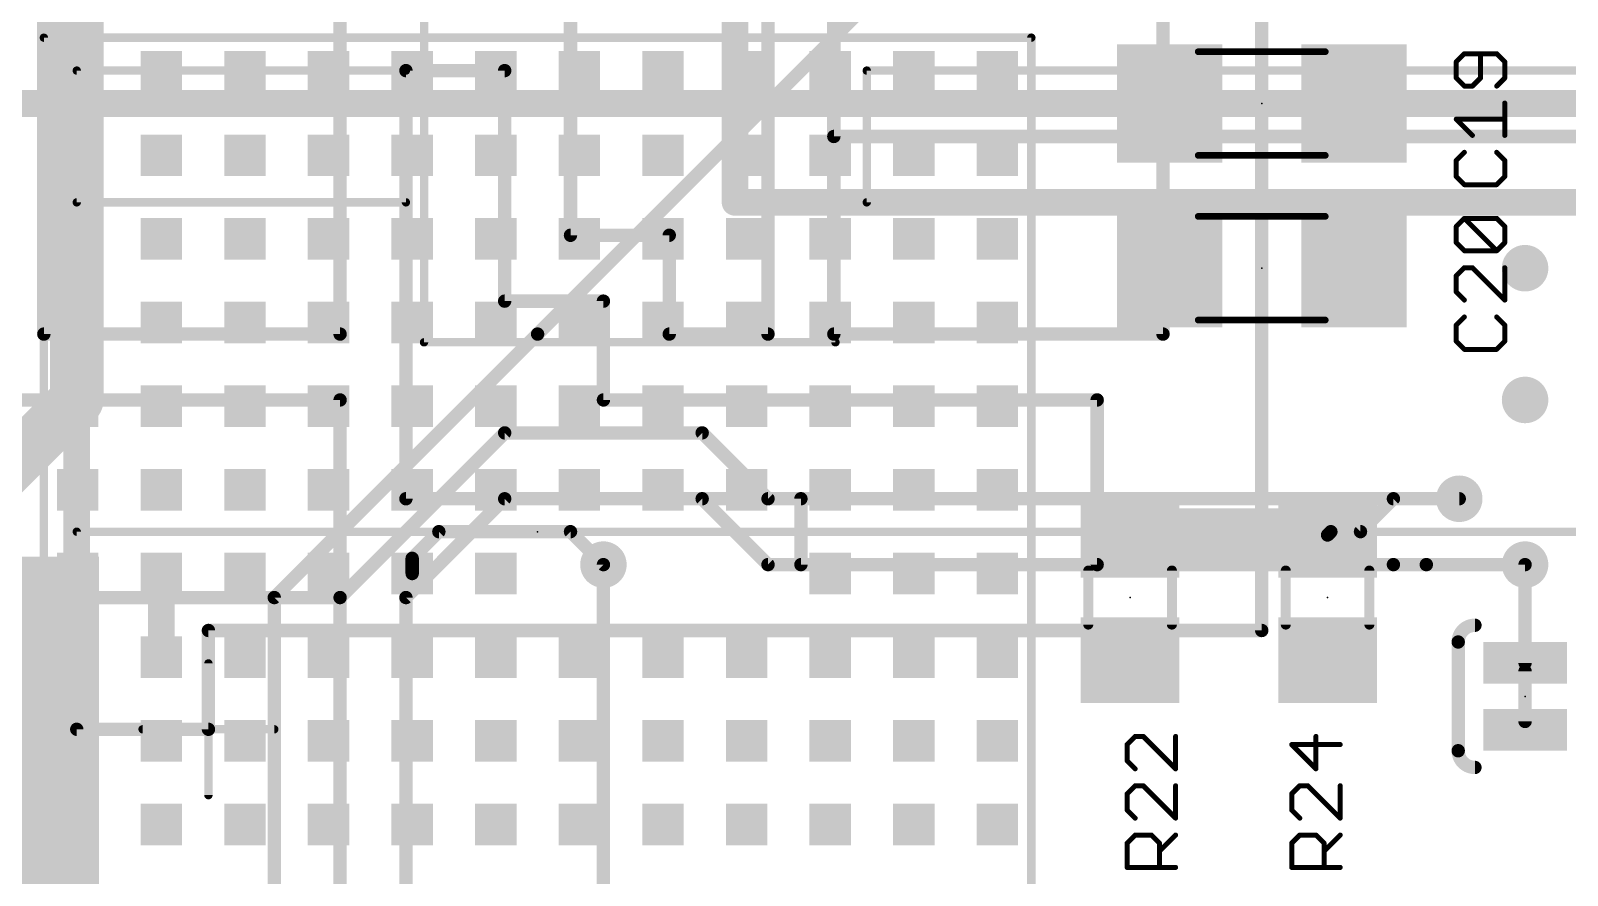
# Model space of a CAD drawing. Extents: x -1 to 111, y 0 to 43.
# Drawn here: x 18.3 to 41.64, y 10.78 to 23.61 of the extents above; entities that cross this region are included whole.
import ezdxf

# ---------------------------------------------------------------- set-up
doc = ezdxf.new("R2010")
doc.units = 0
for name, color, linetype in [('1', 22, 'CONTINUOUS'), ('15', 4, 'CONTINUOUS'), ('16', 175, 'CONTINUOUS'), ('18', 82, 'CONTINUOUS'), ('2', 2, 'CONTINUOUS'), ('21', 253, 'CONTINUOUS'), ('22', 253, 'CONTINUOUS'), ('23', 7, 'CONTINUOUS'), ('25', 253, 'CONTINUOUS'), ('51', 253, 'CONTINUOUS')]:
    doc.layers.add(name, color=color, linetype=linetype)

# ---------------------------------------------------------------- blocks, each defined once
blk = doc.blocks.new('RECT')
blk.add_solid([(-0.5, -0.5), (0.5, -0.5), (-0.5, 0.5), (0.5, 0.5)])
blk = doc.blocks.new('ROUNDV')
at = {"const_width": 0.5}
blk.add_lwpolyline([(0, -0.25, 1), (0, 0.25, 1), (0, -0.25)], format="xyb", dxfattribs=at)

msp = doc.modelspace()

# ---------------------------------------------------------------- linework, layer by layer
at = {"layer": '1'}
for points, const_width in [([(30.5, 19), (30.5, 41)], 0.2032), ([(35.5, 37), (35.5, 19)], 0.2032), ([(37, 14.5), (37, 36)], 0.2032), ([(18.5, 19), (18.5, 34)], 0.2032), ([(29.5, 19), (29.5, 34)], 0.2032), ([(23, 28), (23, 19)], 0.2032), ([(26.5, 28), (26.5, 20.5)], 0.2032), ([(24, 23), (25.5, 23)], 0.2032), ([(24, 16.5), (24, 23)], 0.2032), ([(25.5, 23), (25.5, 19.5)], 0.2032), ([(26.5, 20.5), (28, 20.5)], 0.2032), ([(28, 20.5), (28, 19)], 0.2032), ([(25.5, 19.5), (27, 19.5)], 0.2032), ([(27, 19.5), (27, 18)], 0.2032), ([(23, 19), (18.5, 19)], 0.2032), ([(28, 19), (29.5, 19)], 0.2032), ([(35.5, 19), (30.5, 19)], 0.2032), ([(23, 18), (17.75, 18)], 0.2032), ([(23, 15), (23, 18)], 0.2032), ([(27, 18), (34.5, 18)], 0.2032), ([(34.5, 18), (34.5, 15.5)], 0.2032), ([(30, 16.5), (24, 16.5)], 0.2032), ([(30, 15.5), (30, 16.5)], 0.2032), ([(39, 16.5), (38.5, 16)], 0.2032), ([(40, 16.5), (39, 16.5)], 0.2032), ([(38, 15.95), (35, 15.95)], 0.8128), ([(24.095, 15.595), (24.5, 16)], 0.2032), ([(24.5, 16), (26.5, 16)], 0.2032), ([(26.5, 16), (27, 15.5)], 0.2032), ([(38.05, 16), (38, 15.95)], 0.2032), ([(38.5, 16), (38.05, 16)], 0.2032), ([(24.095, 15.365), (24.095, 15.595)], 0.2032), ([(19.015, 14.095), (19.015, 15.365)], 0.4064), ([(20.285, 14.095), (20.285, 15.365)], 0.4064), ([(34.5, 15.5), (30, 15.5)], 0.2032), ([(41, 15.5), (41, 14.008)], 0.2032), ([(18, 15), (23, 15)], 0.2032), ([(21, 13), (21, 14.5)], 0.2032), ([(21, 14.5), (37, 14.5)], 0.2032), ([(41, 13.881), (41, 13.119)], 0.2032), ([(19, 4), (19, 13)], 0.2032), ([(19, 13), (21, 13)], 0.2032)]:
    msp.add_lwpolyline(points, dxfattribs=dict(at, const_width=const_width))
for points, const_width in [([(24, 23.0508, 1), (24, 22.9492)], 0.1016), ([(24.0508, 23, 1), (23.9492, 23)], 0.1016), ([(25.5508, 23, 1), (25.4492, 23)], 0.1016), ([(25.5, 22.9492, 1), (25.5, 23.0508)], 0.1016), ([(26.5, 20.5508, 1), (26.5, 20.4492)], 0.1016), ([(26.4492, 20.5, 1), (26.5508, 20.5)], 0.1016), ([(28.0508, 20.5, 1), (27.9492, 20.5)], 0.1016), ([(28, 20.4492, 1), (28, 20.5508)], 0.1016), ([(25.5, 19.5508, 1), (25.5, 19.4492)], 0.1016), ([(25.4492, 19.5, 1), (25.5508, 19.5)], 0.1016), ([(27.0508, 19.5, 1), (26.9492, 19.5)], 0.1016), ([(27, 19.4492, 1), (27, 19.5508)], 0.1016), ([(18.5, 19.0508, 1), (18.5, 18.9492)], 0.1016), ([(18.4492, 19, 1), (18.5508, 19)], 0.1016), ([(22.9492, 19, 1), (23.0508, 19)], 0.1016), ([(23, 18.9492, 1), (23, 19.0508)], 0.1016), ([(28, 19.0508, 1), (28, 18.9492)], 0.1016), ([(27.9492, 19, 1), (28.0508, 19)], 0.1016), ([(29.4492, 19, 1), (29.5508, 19)], 0.1016), ([(29.5, 18.9492, 1), (29.5, 19.0508)], 0.1016), ([(30.5, 19.0508, 1), (30.5, 18.9492)], 0.1016), ([(30.4492, 19, 1), (30.5508, 19)], 0.1016), ([(35.4492, 19, 1), (35.5508, 19)], 0.1016), ([(35.5, 18.9492, 1), (35.5, 19.0508)], 0.1016), ([(23.0508, 18, 1), (22.9492, 18)], 0.1016), ([(23, 17.9492, 1), (23, 18.0508)], 0.1016), ([(27, 18.0508, 1), (27, 17.9492)], 0.1016), ([(26.9492, 18, 1), (27.0508, 18)], 0.1016), ([(34.5508, 18, 1), (34.4492, 18)], 0.1016), ([(34.5, 17.9492, 1), (34.5, 18.0508)], 0.1016), ([(24, 16.5508, 1), (24, 16.4492)], 0.1016), ([(30.0508, 16.5, 1), (29.9492, 16.5)], 0.1016), ([(30, 16.4492, 1), (30, 16.5508)], 0.1016), ([(39, 16.5508, 1), (39, 16.4492)], 0.1016), ([(39.0359, 16.4641, 1), (38.9641, 16.5359)], 0.1016), ([(40, 16.4492, 1), (40, 16.5508)], 0.1016), ([(23.9492, 16.5, 1), (24.0508, 16.5)], 0.1016), ([(35, 16.1532, 1), (35, 15.7468)], 0.4064), ([(38, 15.7468, 1), (38, 16.1532)], 0.4064), ([(24.5, 16.0508, 1), (24.5, 15.9492)], 0.1016), ([(24.5359, 15.9641, 1), (24.4641, 16.0359)], 0.1016), ([(26.5359, 16.0359, 1), (26.4641, 15.9641)], 0.1016), ([(26.5, 15.9492, 1), (26.5, 16.0508)], 0.1016), ([(37.9641, 15.9859, 1), (38.0359, 15.9141)], 0.1016), ([(38.05, 16.0508, 1), (38.05, 15.9492)], 0.1016), ([(38.0859, 15.9641, 1), (38.0141, 16.0359)], 0.1016), ([(38.4641, 16.0359, 1), (38.5359, 15.9641)], 0.1016), ([(38.5, 15.9492, 1), (38.5, 16.0508)], 0.1016), ([(24.1458, 15.595, 1), (24.0442, 15.595)], 0.1016), ([(24.0591, 15.6309, 1), (24.1309, 15.5591)], 0.1016), ([(19.1166, 15.365, 1), (18.9134, 15.365)], 0.2032), ([(20.3866, 15.365, 1), (20.1834, 15.365)], 0.2032), ([(24.0442, 15.365, 1), (24.1458, 15.365)], 0.1016), ([(26.9641, 15.4641, 1), (27.0359, 15.5359)], 0.1016), ([(30, 15.5508, 1), (30, 15.4492)], 0.1016), ([(29.9492, 15.5, 1), (30.0508, 15.5)], 0.1016), ([(34.4492, 15.5, 1), (34.5508, 15.5)], 0.1016), ([(34.5, 15.4492, 1), (34.5, 15.5508)], 0.1016), ([(41.0508, 15.5, 1), (40.9492, 15.5)], 0.1016), ([(22.9492, 15, 1), (23.0508, 15)], 0.1016), ([(23, 14.9492, 1), (23, 15.0508)], 0.1016), ([(21.0508, 14.5, 1), (20.9492, 14.5)], 0.1016), ([(21, 14.5508, 1), (21, 14.4492)], 0.1016), ([(36.9492, 14.5, 1), (37.0508, 14.5)], 0.1016), ([(37, 14.4492, 1), (37, 14.5508)], 0.1016), ([(18.9134, 14.095, 1), (19.1166, 14.095)], 0.2032), ([(20.1834, 14.095, 1), (20.3866, 14.095)], 0.2032), ([(40.9492, 14.008, 1), (41.0508, 14.008)], 0.1016), ([(41.0508, 13.881, 1), (40.9492, 13.881)], 0.1016), ([(19.0508, 13, 1), (18.9492, 13)], 0.1016), ([(19, 13.0508, 1), (19, 12.9492)], 0.1016), ([(21, 12.9492, 1), (21, 13.0508)], 0.1016), ([(40.9492, 13.119, 1), (41.0508, 13.119)], 0.1016), ([(20.9492, 13, 1), (21.0508, 13)], 0.1016)]:
    msp.add_lwpolyline(points, format="xyb", dxfattribs=dict(at, const_width=const_width))
at = {"layer": '15'}
for points, const_width in [([(19, 42), (19, 1)], 0.4064), ([(29, 21), (29, 42)], 0.4064), ([(30.5, 22), (30.5, 41)], 0.2032), ([(72, 22), (30.5, 22)], 0.2032), ([(73, 21), (29, 21)], 0.4064)]:
    msp.add_lwpolyline(points, dxfattribs=dict(at, const_width=const_width))
for points, const_width in [([(30.5, 22.0508, 1), (30.5, 21.9492)], 0.1016), ([(30.4492, 22, 1), (30.5508, 22)], 0.1016), ([(29, 21.1016, 1), (29, 20.8984)], 0.2032), ([(28.8984, 21, 1), (29.1016, 21)], 0.2032)]:
    msp.add_lwpolyline(points, format="xyb", dxfattribs=dict(at, const_width=const_width))
at = {"layer": '16'}
for points, const_width in [([(19, 26), (19, 18)], 0.8128), ([(26, 19), (31.5, 24.5)], 0.2032), ([(22, 15), (26, 19)], 0.2032), ([(19, 18), (15, 14)], 0.8128), ([(23, 15), (25.5, 17.5)], 0.2032), ([(25.5, 17.5), (28.5, 17.5)], 0.2032), ([(28.5, 17.5), (29.5, 16.5)], 0.2032), ([(24, 15), (25.5, 16.5)], 0.2032), ([(25.5, 16.5), (28.5, 16.5)], 0.2032), ([(28.5, 16.5), (29.5, 15.5)], 0.2032), ([(29.5, 16.5), (40, 16.5)], 0.2032), ([(27, 15.5), (27, 6.5)], 0.2032), ([(29.5, 15.5), (39, 15.5)], 0.2032), ([(39, 15.5), (39.5, 15.5)], 0.2032), ([(39.5, 15.5), (41, 15.5)], 0.2032), ([(22, 6), (22, 15)], 0.2032), ([(23, 7.5), (23, 15)], 0.2032), ([(24, 7.5), (24, 15)], 0.2032)]:
    msp.add_lwpolyline(points, dxfattribs=dict(at, const_width=const_width))
for points, const_width in [([(25.9641, 19.0359, 1), (26.0359, 18.9641)], 0.1016), ([(26.0359, 18.9641, 1), (25.9641, 19.0359)], 0.1016), ([(19.1437, 17.8563, 1), (18.8563, 18.1437)], 0.4064), ([(18.7968, 18, 1), (19.2032, 18)], 0.4064), ([(25.5, 17.5508, 1), (25.5, 17.4492)], 0.1016), ([(25.5359, 17.4641, 1), (25.4641, 17.5359)], 0.1016), ([(28.5359, 17.5359, 1), (28.4641, 17.4641)], 0.1016), ([(28.5, 17.4492, 1), (28.5, 17.5508)], 0.1016), ([(25.5, 16.5508, 1), (25.5, 16.4492)], 0.1016), ([(25.5359, 16.4641, 1), (25.4641, 16.5359)], 0.1016), ([(28.5359, 16.5359, 1), (28.4641, 16.4641)], 0.1016), ([(28.5, 16.4492, 1), (28.5, 16.5508)], 0.1016), ([(29.5, 16.5508, 1), (29.5, 16.4492)], 0.1016), ([(29.4641, 16.4641, 1), (29.5359, 16.5359)], 0.1016), ([(40, 16.4492, 1), (40, 16.5508)], 0.1016), ([(27.0508, 15.5, 1), (26.9492, 15.5)], 0.1016), ([(29.5, 15.5508, 1), (29.5, 15.4492)], 0.1016), ([(29.4641, 15.4641, 1), (29.5359, 15.5359)], 0.1016), ([(39, 15.5508, 1), (39, 15.4492)], 0.1016), ([(39, 15.4492, 1), (39, 15.5508)], 0.1016), ([(39.5, 15.5508, 1), (39.5, 15.4492)], 0.1016), ([(39.5, 15.4492, 1), (39.5, 15.5508)], 0.1016), ([(41, 15.4492, 1), (41, 15.5508)], 0.1016), ([(22.0508, 15, 1), (21.9492, 15)], 0.1016), ([(21.9641, 15.0359, 1), (22.0359, 14.9641)], 0.1016), ([(23.0508, 15, 1), (22.9492, 15)], 0.1016), ([(22.9641, 15.0359, 1), (23.0359, 14.9641)], 0.1016), ([(24.0508, 15, 1), (23.9492, 15)], 0.1016), ([(23.9641, 15.0359, 1), (24.0359, 14.9641)], 0.1016)]:
    msp.add_lwpolyline(points, format="xyb", dxfattribs=dict(at, const_width=const_width))
at = {"layer": '2', "const_width": 0.4064}
msp.add_lwpolyline([(12.5, 22.5), (58.5, 22.5)], dxfattribs=at)
at = {"layer": '21'}
for points, const_width in [([(18.5, 23.5), (33.5, 23.5)], 0.127), ([(18.5, 8.5), (18.5, 23.5)], 0.127), ([(33.5, 23.5), (33.5, 8.5)], 0.127), ([(39.984, 12.6745), (39.984, 14.3255)], 0.2032)]:
    msp.add_lwpolyline(points, dxfattribs=dict(at, const_width=const_width))
for points, const_width in [([(18.5, 23.5317, 1), (18.5, 23.4683)], 0.0635), ([(18.5317, 23.5, 1), (18.4683, 23.5)], 0.0635), ([(33.5318, 23.5, 1), (33.4682, 23.5)], 0.0635), ([(33.5, 23.4683, 1), (33.5, 23.5317)], 0.0635), ([(40.238, 14.5795, 0.4142), (39.984, 14.3255)], 0.2032), ([(40.238, 14.5287, 1), (40.238, 14.6303)], 0.1016), ([(40.0348, 14.3255, 1), (39.9332, 14.3255)], 0.1016), ([(39.9332, 14.3255, 1), (40.0348, 14.3255)], 0.1016), ([(39.984, 12.6745, 0.4142), (40.238, 12.4205)], 0.2032), ([(40.0348, 12.6745, 1), (39.9332, 12.6745)], 0.1016), ([(39.9332, 12.6745, 1), (40.0348, 12.6745)], 0.1016), ([(40.238, 12.3697, 1), (40.238, 12.4713)], 0.1016)]:
    msp.add_lwpolyline(points, format="xyb", dxfattribs=dict(at, const_width=const_width))
at = {"layer": '22', "const_width": 0.127}
for points in [[(19, 42), (19, 2)], [(24.275, 25.125), (24.275, 18.875)], [(30.525, 18.875), (30.525, 25.125)], [(19, 21), (19, 23)], [(19, 23), (24, 23)], [(24, 23), (24, 21)], [(79, 23), (31, 23)], [(31, 23), (31, 21)], [(24, 21), (19, 21)], [(31, 21), (79, 21)], [(24.275, 18.875), (30.525, 18.875)], [(19, 9), (19, 16)], [(19, 16), (91, 16)], [(21, 14), (21, 12)], [(20, 13), (22, 13)]]:
    msp.add_lwpolyline(points, dxfattribs=at)
at = {"layer": '22', "const_width": 0.0635}
for points in [[(19.0317, 23, 1), (18.9683, 23)], [(19, 23.0317, 1), (19, 22.9683)], [(24.0317, 23, 1), (23.9683, 23)], [(24, 22.9683, 1), (24, 23.0317)], [(31, 23.0317, 1), (31, 22.9683)], [(31.0317, 23, 1), (30.9683, 23)], [(19, 21.0317, 1), (19, 20.9683)], [(18.9683, 21, 1), (19.0317, 21)], [(23.9683, 21, 1), (24.0317, 21)], [(24, 20.9683, 1), (24, 21.0317)], [(31, 21.0317, 1), (31, 20.9683)], [(30.9683, 21, 1), (31.0317, 21)], [(24.275, 18.9067, 1), (24.275, 18.8433)], [(24.2433, 18.875, 1), (24.3068, 18.875)], [(30.4933, 18.875, 1), (30.5568, 18.875)], [(30.525, 18.8433, 1), (30.525, 18.9067)], [(19, 16.0317, 1), (19, 15.9682)], [(19.0317, 16, 1), (18.9683, 16)], [(21.0317, 14, 1), (20.9683, 14)], [(20, 13.0318, 1), (20, 12.9682)], [(22, 12.9682, 1), (22, 13.0318)], [(20.9683, 12, 1), (21.0317, 12)]]:
    msp.add_lwpolyline(points, format="xyb", dxfattribs=at)
at = {"layer": '23'}
for p in [(37, 22.5), (37, 20), (26, 16), (35, 15), (38, 15), (41, 13.5)]:
    msp.add_point(p, dxfattribs=at)
at = {"layer": '25', "const_width": 0.0762}
for points in [[(40.0775, 23.2564), (39.9547, 23.1335)], [(39.9547, 23.1335), (39.9547, 22.8878)], [(40.569, 23.2564), (40.0775, 23.2564)], [(40.3233, 22.8878), (40.3233, 23.2564)], [(40.6919, 23.1335), (40.569, 23.2564)], [(40.6919, 22.8878), (40.6919, 23.1335)], [(39.9547, 22.8878), (40.0775, 22.7649)], [(40.2004, 22.7649), (40.3233, 22.8878)], [(40.569, 22.7649), (40.6919, 22.8878)], [(40.0775, 22.7649), (40.2004, 22.7649)], [(40.6919, 22.0165), (40.6919, 22.508)], [(40.2004, 22.0165), (39.9547, 22.2623)], [(39.9547, 22.2623), (40.6919, 22.2623)], [(40.0775, 21.7596), (39.9547, 21.6367)], [(40.6919, 21.6367), (40.569, 21.7596)], [(39.9547, 21.6367), (39.9547, 21.391)], [(40.6919, 21.391), (40.6919, 21.6367)], [(39.9547, 21.391), (40.0775, 21.2681)], [(40.0775, 21.2681), (40.569, 21.2681)], [(40.569, 21.2681), (40.6919, 21.391)], [(39.9547, 20.6335), (40.0775, 20.7564)], [(40.0775, 20.7564), (40.569, 20.7564)], [(40.569, 20.2649), (40.0775, 20.7564)], [(40.569, 20.7564), (40.6919, 20.6335)], [(39.9547, 20.3878), (39.9547, 20.6335)], [(40.6919, 20.6335), (40.6919, 20.3878)], [(40.0775, 20.2649), (39.9547, 20.3878)], [(40.6919, 20.3878), (40.569, 20.2649)], [(40.569, 20.2649), (40.0775, 20.2649)], [(40.0775, 20.008), (39.9547, 19.8851)], [(39.9547, 19.8851), (39.9547, 19.6394)], [(40.2004, 20.008), (40.0775, 20.008)], [(40.6919, 19.5165), (40.2004, 20.008)], [(40.6919, 20.008), (40.6919, 19.5165)], [(39.9547, 19.6394), (40.0775, 19.5165)], [(40.0775, 19.2596), (39.9547, 19.1367)], [(39.9547, 19.1367), (39.9547, 18.891)], [(40.6919, 19.1367), (40.569, 19.2596)], [(40.6919, 18.891), (40.6919, 19.1367)], [(39.9547, 18.891), (40.0775, 18.7681)], [(40.569, 18.7681), (40.6919, 18.891)], [(40.0775, 18.7681), (40.569, 18.7681)], [(35.0775, 12.8914), (34.9547, 12.7685)], [(35.2004, 12.8914), (35.0775, 12.8914)], [(35.6919, 12.3999), (35.2004, 12.8914)], [(35.6919, 12.8914), (35.6919, 12.3999)], [(37.8233, 12.3999), (37.8233, 12.8914)], [(34.9547, 12.7685), (34.9547, 12.5228)], [(38.1919, 12.7685), (37.4547, 12.7685)], [(37.4547, 12.7685), (37.8233, 12.3999)], [(34.9547, 12.5228), (35.0775, 12.3999)], [(35.0775, 12.143), (34.9547, 12.0201)], [(35.2004, 12.143), (35.0775, 12.143)], [(35.6919, 11.6515), (35.2004, 12.143)], [(35.6919, 12.143), (35.6919, 11.6515)], [(37.5775, 12.143), (37.4547, 12.0201)], [(37.7004, 12.143), (37.5775, 12.143)], [(38.1919, 11.6515), (37.7004, 12.143)], [(38.1919, 12.143), (38.1919, 11.6515)], [(34.9547, 12.0201), (34.9547, 11.7744)], [(37.4547, 12.0201), (37.4547, 11.7744)], [(34.9547, 11.7744), (35.0775, 11.6515)], [(37.4547, 11.7744), (37.5775, 11.6515)], [(34.9547, 11.2717), (35.0775, 11.3946)], [(34.9547, 10.9031), (34.9547, 11.2717)], [(35.0775, 11.3946), (35.3233, 11.3946)], [(35.3233, 11.3946), (35.4462, 11.2717)], [(35.4462, 11.1488), (35.6919, 11.3946)], [(35.4462, 11.2717), (35.4462, 10.9031)], [(37.4547, 11.2717), (37.5775, 11.3946)], [(37.4547, 10.9031), (37.4547, 11.2717)], [(37.5775, 11.3946), (37.8233, 11.3946)], [(37.8233, 11.3946), (37.9462, 11.2717)], [(37.9462, 11.1488), (38.1919, 11.3946)], [(37.9462, 11.2717), (37.9462, 10.9031)], [(35.6919, 10.9031), (34.9547, 10.9031)], [(38.1919, 10.9031), (37.4547, 10.9031)]]:
    msp.add_lwpolyline(points, dxfattribs=at)
at = {"layer": '25', "const_width": 0.0381}
for points in [[(39.9737, 23.1335, 1), (39.9356, 23.1335)], [(39.9412, 23.147, 1), (39.9681, 23.1201)], [(40.0775, 23.2755, 1), (40.0775, 23.2374)], [(40.091, 23.2429, 1), (40.0641, 23.2699)], [(40.3423, 23.2564, 1), (40.3042, 23.2564)], [(40.5825, 23.2699, 1), (40.5556, 23.2429)], [(40.569, 23.2374, 1), (40.569, 23.2755)], [(40.711, 23.1335, 1), (40.6729, 23.1335)], [(40.6784, 23.1201, 1), (40.7054, 23.147)], [(39.9681, 22.9013, 1), (39.9412, 22.8743)], [(39.9356, 22.8878, 1), (39.9737, 22.8878)], [(40.3042, 22.8878, 1), (40.3423, 22.8878)], [(40.3368, 22.8743, 1), (40.3098, 22.9013)], [(40.6729, 22.8878, 1), (40.711, 22.8878)], [(40.7054, 22.8743, 1), (40.6784, 22.9013)], [(40.0775, 22.784, 1), (40.0775, 22.7459)], [(40.0641, 22.7515, 1), (40.091, 22.7784)], [(40.1869, 22.7784, 1), (40.2139, 22.7515)], [(40.2004, 22.7459, 1), (40.2004, 22.784)], [(40.5556, 22.7784, 1), (40.5825, 22.7515)], [(40.711, 22.508, 1), (40.6729, 22.508)], [(39.9547, 22.2813, 1), (39.9547, 22.2432)], [(39.9681, 22.2757, 1), (39.9412, 22.2488)], [(40.6919, 22.2432, 1), (40.6919, 22.2813)], [(40.1869, 22.003, 1), (40.2139, 22.03)], [(40.6729, 22.0165, 1), (40.711, 22.0165)], [(40.091, 21.7461, 1), (40.0641, 21.7731)], [(40.5825, 21.7731, 1), (40.5556, 21.7461)], [(39.9412, 21.6502, 1), (39.9681, 21.6232)], [(39.9737, 21.6367, 1), (39.9356, 21.6367)], [(40.711, 21.6367, 1), (40.6729, 21.6367)], [(40.6784, 21.6232, 1), (40.7054, 21.6502)], [(39.9681, 21.4044, 1), (39.9412, 21.3775)], [(39.9356, 21.391, 1), (39.9737, 21.391)], [(40.0775, 21.2872, 1), (40.0775, 21.2491)], [(40.0641, 21.2546, 1), (40.091, 21.2816)], [(40.5556, 21.2816, 1), (40.5825, 21.2546)], [(40.569, 21.2491, 1), (40.569, 21.2872)], [(40.6729, 21.391, 1), (40.711, 21.391)], [(40.7054, 21.3775, 1), (40.6784, 21.4044)], [(40.0775, 20.7755, 1), (40.0775, 20.7374)], [(40.091, 20.7699, 1), (40.0641, 20.7429)], [(40.091, 20.7429, 1), (40.0641, 20.7699)], [(40.5825, 20.7699, 1), (40.5556, 20.7429)], [(40.569, 20.7374, 1), (40.569, 20.7755)], [(39.9737, 20.6335, 1), (39.9356, 20.6335)], [(39.9412, 20.647, 1), (39.9681, 20.6201)], [(40.711, 20.6335, 1), (40.6729, 20.6335)], [(40.6784, 20.6201, 1), (40.7054, 20.647)], [(39.9681, 20.4013, 1), (39.9412, 20.3743)], [(39.9356, 20.3878, 1), (39.9737, 20.3878)], [(40.6729, 20.3878, 1), (40.711, 20.3878)], [(40.7054, 20.3743, 1), (40.6784, 20.4013)], [(40.0775, 20.284, 1), (40.0775, 20.2459)], [(40.0641, 20.2515, 1), (40.091, 20.2784)], [(40.5556, 20.2784, 1), (40.5825, 20.2515)], [(40.5556, 20.2515, 1), (40.5825, 20.2784)], [(40.569, 20.2459, 1), (40.569, 20.284)], [(39.9737, 19.8851, 1), (39.9356, 19.8851)], [(39.9412, 19.8986, 1), (39.9681, 19.8717)], [(40.0775, 20.0271, 1), (40.0775, 19.989)], [(40.091, 19.9945, 1), (40.0641, 20.0215)], [(40.2139, 20.0215, 1), (40.1869, 19.9945)], [(40.2004, 19.989, 1), (40.2004, 20.0271)], [(40.711, 20.008, 1), (40.6729, 20.008)], [(39.9681, 19.6529, 1), (39.9412, 19.6259)], [(39.9356, 19.6394, 1), (39.9737, 19.6394)], [(40.0641, 19.503, 1), (40.091, 19.53)], [(40.6729, 19.5165, 1), (40.711, 19.5165)], [(40.6784, 19.503, 1), (40.7054, 19.53)], [(39.9412, 19.1502, 1), (39.9681, 19.1232)], [(39.9737, 19.1367, 1), (39.9356, 19.1367)], [(40.091, 19.2461, 1), (40.0641, 19.2731)], [(40.5825, 19.2731, 1), (40.5556, 19.2461)], [(40.711, 19.1367, 1), (40.6729, 19.1367)], [(40.6784, 19.1232, 1), (40.7054, 19.1502)], [(39.9681, 18.9044, 1), (39.9412, 18.8775)], [(39.9356, 18.891, 1), (39.9737, 18.891)], [(40.6729, 18.891, 1), (40.711, 18.891)], [(40.7054, 18.8775, 1), (40.6784, 18.9044)], [(40.0775, 18.7872, 1), (40.0775, 18.7491)], [(40.0641, 18.7546, 1), (40.091, 18.7816)], [(40.5556, 18.7816, 1), (40.5825, 18.7546)], [(40.569, 18.7491, 1), (40.569, 18.7872)], [(35.0775, 12.9105, 1), (35.0775, 12.8724)], [(35.091, 12.8779, 1), (35.0641, 12.9049)], [(35.2139, 12.9049, 1), (35.1869, 12.8779)], [(35.2004, 12.8724, 1), (35.2004, 12.9105)], [(35.711, 12.8914, 1), (35.6729, 12.8914)], [(37.8423, 12.8914, 1), (37.8042, 12.8914)], [(34.9737, 12.7685, 1), (34.9356, 12.7685)], [(34.9412, 12.782, 1), (34.9681, 12.7551)], [(37.4547, 12.7876, 1), (37.4547, 12.7495)], [(37.4681, 12.782, 1), (37.4412, 12.7551)], [(38.1919, 12.7495, 1), (38.1919, 12.7876)], [(34.9681, 12.5363, 1), (34.9412, 12.5093)], [(34.9356, 12.5228, 1), (34.9737, 12.5228)], [(35.0641, 12.3865, 1), (35.091, 12.4134)], [(35.6729, 12.3999, 1), (35.711, 12.3999)], [(35.6784, 12.3865, 1), (35.7054, 12.4134)], [(37.8042, 12.3999, 1), (37.8423, 12.3999)], [(37.8098, 12.3865, 1), (37.8368, 12.4134)], [(35.0775, 12.1621, 1), (35.0775, 12.124)], [(35.091, 12.1295, 1), (35.0641, 12.1565)], [(35.2139, 12.1565, 1), (35.1869, 12.1295)], [(35.2004, 12.124, 1), (35.2004, 12.1621)], [(35.711, 12.143, 1), (35.6729, 12.143)], [(37.5775, 12.1621, 1), (37.5775, 12.124)], [(37.591, 12.1295, 1), (37.5641, 12.1565)], [(37.7139, 12.1565, 1), (37.6869, 12.1295)], [(37.7004, 12.124, 1), (37.7004, 12.1621)], [(38.211, 12.143, 1), (38.1729, 12.143)], [(34.9737, 12.0201, 1), (34.9356, 12.0201)], [(34.9412, 12.0336, 1), (34.9681, 12.0067)], [(37.4737, 12.0201, 1), (37.4356, 12.0201)], [(37.4412, 12.0336, 1), (37.4681, 12.0067)], [(34.9681, 11.7879, 1), (34.9412, 11.7609)], [(34.9356, 11.7744, 1), (34.9737, 11.7744)], [(35.0641, 11.638, 1), (35.091, 11.665)], [(35.6729, 11.6515, 1), (35.711, 11.6515)], [(35.6784, 11.638, 1), (35.7054, 11.665)], [(37.4681, 11.7879, 1), (37.4412, 11.7609)], [(37.4356, 11.7744, 1), (37.4737, 11.7744)], [(37.5641, 11.638, 1), (37.591, 11.665)], [(38.1729, 11.6515, 1), (38.211, 11.6515)], [(38.1784, 11.638, 1), (38.2054, 11.665)], [(34.9412, 11.2852, 1), (34.9681, 11.2582)], [(34.9737, 11.2717, 1), (34.9356, 11.2717)], [(35.0775, 11.4136, 1), (35.0775, 11.3755)], [(35.091, 11.3811, 1), (35.0641, 11.4081)], [(35.3368, 11.4081, 1), (35.3098, 11.3811)], [(35.3233, 11.3755, 1), (35.3233, 11.4136)], [(35.4652, 11.2717, 1), (35.4271, 11.2717)], [(35.4327, 11.2582, 1), (35.4596, 11.2852)], [(35.7054, 11.3811, 1), (35.6784, 11.4081)], [(37.4412, 11.2852, 1), (37.4681, 11.2582)], [(37.4737, 11.2717, 1), (37.4356, 11.2717)], [(37.5775, 11.4136, 1), (37.5775, 11.3755)], [(37.591, 11.3811, 1), (37.5641, 11.4081)], [(37.8368, 11.4081, 1), (37.8098, 11.3811)], [(37.8233, 11.3755, 1), (37.8233, 11.4136)], [(37.9652, 11.2717, 1), (37.9271, 11.2717)], [(37.9327, 11.2582, 1), (37.9596, 11.2852)], [(38.2054, 11.3811, 1), (38.1784, 11.4081)], [(35.4327, 11.1623, 1), (35.4596, 11.1354)], [(37.9327, 11.1623, 1), (37.9596, 11.1354)], [(34.9547, 10.9222, 1), (34.9547, 10.8841)], [(34.9356, 10.9031, 1), (34.9737, 10.9031)], [(35.4271, 10.9031, 1), (35.4652, 10.9031)], [(35.6919, 10.8841, 1), (35.6919, 10.9222)], [(37.4547, 10.9222, 1), (37.4547, 10.8841)], [(37.4356, 10.9031, 1), (37.4737, 10.9031)], [(37.9271, 10.9031, 1), (37.9652, 10.9031)], [(38.1919, 10.8841, 1), (38.1919, 10.9222)]]:
    msp.add_lwpolyline(points, format="xyb", dxfattribs=at)
at = {"layer": '51'}
for points, const_width in [([(36.035, 23.287), (37.965, 23.287)], 0.1016), ([(36.035, 21.713), (37.965, 21.713)], 0.1016), ([(36.035, 20.787), (37.965, 20.787)], 0.1016), ([(36.035, 19.213), (37.965, 19.213)], 0.1016), ([(34.365, 14.59), (34.365, 15.41)], 0.1524), ([(35.635, 14.59), (35.635, 15.41)], 0.1524), ([(37.365, 14.59), (37.365, 15.41)], 0.1524), ([(38.635, 14.59), (38.635, 15.41)], 0.1524)]:
    msp.add_lwpolyline(points, dxfattribs=dict(at, const_width=const_width))
for points, const_width in [([(36.035, 23.3124, 1), (36.035, 23.2616)], 0.0508), ([(37.965, 23.2616, 1), (37.965, 23.3124)], 0.0508), ([(36.035, 21.7384, 1), (36.035, 21.6876)], 0.0508), ([(37.965, 21.6876, 1), (37.965, 21.7384)], 0.0508), ([(36.035, 20.8124, 1), (36.035, 20.7616)], 0.0508), ([(37.965, 20.7616, 1), (37.965, 20.8124)], 0.0508), ([(36.035, 19.2384, 1), (36.035, 19.1876)], 0.0508), ([(37.965, 19.1876, 1), (37.965, 19.2384)], 0.0508), ([(34.4031, 15.41, 1), (34.3269, 15.41)], 0.0762), ([(35.6731, 15.41, 1), (35.5969, 15.41)], 0.0762), ([(37.4031, 15.41, 1), (37.3269, 15.41)], 0.0762), ([(38.6731, 15.41, 1), (38.5969, 15.41)], 0.0762), ([(34.3269, 14.59, 1), (34.4031, 14.59)], 0.0762), ([(35.5969, 14.59, 1), (35.6731, 14.59)], 0.0762), ([(37.3269, 14.59, 1), (37.4031, 14.59)], 0.0762), ([(38.5969, 14.59, 1), (38.6731, 14.59)], 0.0762)]:
    msp.add_lwpolyline(points, format="xyb", dxfattribs=dict(at, const_width=const_width))

# ---------------------------------------------------------------- block references
at = {"layer": '1'}
for p, xscale, yscale in [((35.6, 22.5), 1.6, 1.8), ((38.4, 22.5), 1.6, 1.8), ((19.015, 22.985), 0.63, 0.63), ((20.285, 22.985), 0.63, 0.63), ((21.555, 22.985), 0.63, 0.63), ((22.825, 22.985), 0.63, 0.63), ((24.095, 22.985), 0.63, 0.63), ((25.365, 22.985), 0.63, 0.63), ((26.635, 22.985), 0.63, 0.63), ((27.905, 22.985), 0.63, 0.63), ((29.175, 22.985), 0.63, 0.63), ((30.445, 22.985), 0.63, 0.63), ((31.715, 22.985), 0.63, 0.63), ((32.985, 22.985), 0.63, 0.63), ((19.015, 21.715), 0.63, 0.63), ((20.285, 21.715), 0.63, 0.63), ((21.555, 21.715), 0.63, 0.63), ((22.825, 21.715), 0.63, 0.63), ((24.095, 21.715), 0.63, 0.63), ((25.365, 21.715), 0.63, 0.63), ((26.635, 21.715), 0.63, 0.63), ((27.905, 21.715), 0.63, 0.63), ((29.175, 21.715), 0.63, 0.63), ((30.445, 21.715), 0.63, 0.63), ((31.715, 21.715), 0.63, 0.63), ((32.985, 21.715), 0.63, 0.63), ((35.6, 20), 1.6, 1.8), ((38.4, 20), 1.6, 1.8), ((19.015, 20.445), 0.63, 0.63), ((20.285, 20.445), 0.63, 0.63), ((21.555, 20.445), 0.63, 0.63), ((22.825, 20.445), 0.63, 0.63), ((24.095, 20.445), 0.63, 0.63), ((25.365, 20.445), 0.63, 0.63), ((26.635, 20.445), 0.63, 0.63), ((27.905, 20.445), 0.63, 0.63), ((29.175, 20.445), 0.63, 0.63), ((30.445, 20.445), 0.63, 0.63), ((31.715, 20.445), 0.63, 0.63), ((32.985, 20.445), 0.63, 0.63), ((19.015, 19.175), 0.63, 0.63), ((20.285, 19.175), 0.63, 0.63), ((21.555, 19.175), 0.63, 0.63), ((22.825, 19.175), 0.63, 0.63), ((24.095, 19.175), 0.63, 0.63), ((25.365, 19.175), 0.63, 0.63), ((26.635, 19.175), 0.63, 0.63), ((27.905, 19.175), 0.63, 0.63), ((29.175, 19.175), 0.63, 0.63), ((30.445, 19.175), 0.63, 0.63), ((31.715, 19.175), 0.63, 0.63), ((32.985, 19.175), 0.63, 0.63), ((19.015, 17.905), 0.63, 0.63), ((20.285, 17.905), 0.63, 0.63), ((21.555, 17.905), 0.63, 0.63), ((22.825, 17.905), 0.63, 0.63), ((24.095, 17.905), 0.63, 0.63), ((25.365, 17.905), 0.63, 0.63), ((26.635, 17.905), 0.63, 0.63), ((27.905, 17.905), 0.63, 0.63), ((29.175, 17.905), 0.63, 0.63), ((30.445, 17.905), 0.63, 0.63), ((31.715, 17.905), 0.63, 0.63), ((32.985, 17.905), 0.63, 0.63), ((19.015, 16.635), 0.63, 0.63), ((20.285, 16.635), 0.63, 0.63), ((21.555, 16.635), 0.63, 0.63), ((22.825, 16.635), 0.63, 0.63), ((24.095, 16.635), 0.63, 0.63), ((25.365, 16.635), 0.63, 0.63), ((26.635, 16.635), 0.63, 0.63), ((27.905, 16.635), 0.63, 0.63), ((29.175, 16.635), 0.63, 0.63), ((30.445, 16.635), 0.63, 0.63), ((31.715, 16.635), 0.63, 0.63), ((32.985, 16.635), 0.63, 0.63), ((19.015, 15.365), 0.63, 0.63), ((20.285, 15.365), 0.63, 0.63), ((21.555, 15.365), 0.63, 0.63), ((22.825, 15.365), 0.63, 0.63), ((24.095, 15.365), 0.63, 0.63), ((25.365, 15.365), 0.63, 0.63), ((30.445, 15.365), 0.63, 0.63), ((31.715, 15.365), 0.63, 0.63), ((32.985, 15.365), 0.63, 0.63), ((19.015, 14.095), 0.63, 0.63), ((20.285, 14.095), 0.63, 0.63), ((21.555, 14.095), 0.63, 0.63), ((22.825, 14.095), 0.63, 0.63), ((24.095, 14.095), 0.63, 0.63), ((25.365, 14.095), 0.63, 0.63), ((26.635, 14.095), 0.63, 0.63), ((27.905, 14.095), 0.63, 0.63), ((29.175, 14.095), 0.63, 0.63), ((30.445, 14.095), 0.63, 0.63), ((31.715, 14.095), 0.63, 0.63), ((32.985, 14.095), 0.63, 0.63), ((19.015, 12.825), 0.63, 0.63), ((20.285, 12.825), 0.63, 0.63), ((21.555, 12.825), 0.63, 0.63), ((22.825, 12.825), 0.63, 0.63), ((24.095, 12.825), 0.63, 0.63), ((25.365, 12.825), 0.63, 0.63), ((26.635, 12.825), 0.63, 0.63), ((27.905, 12.825), 0.63, 0.63), ((29.175, 12.825), 0.63, 0.63), ((30.445, 12.825), 0.63, 0.63), ((31.715, 12.825), 0.63, 0.63), ((32.985, 12.825), 0.63, 0.63), ((19.015, 11.555), 0.63, 0.63), ((20.285, 11.555), 0.63, 0.63), ((21.555, 11.555), 0.63, 0.63), ((22.825, 11.555), 0.63, 0.63), ((24.095, 11.555), 0.63, 0.63), ((25.365, 11.555), 0.63, 0.63), ((26.635, 11.555), 0.63, 0.63), ((27.905, 11.555), 0.63, 0.63), ((29.175, 11.555), 0.63, 0.63), ((30.445, 11.555), 0.63, 0.63), ((31.715, 11.555), 0.63, 0.63), ((32.985, 11.555), 0.63, 0.63)]:
    msp.add_blockref('RECT', p, dxfattribs=dict(at, xscale=xscale, yscale=yscale))
for p, xscale, yscale, rotation in [((35, 15.95), 1.3, 1.5, 90), ((38, 15.95), 1.3, 1.5, 90), ((35, 14.05), 1.3, 1.5, 90), ((38, 14.05), 1.3, 1.5, 90), ((41, 14.008), 0.635, 1.27, 270), ((41, 12.992), 0.635, 1.27, 270)]:
    msp.add_blockref('RECT', p, dxfattribs=dict(at, xscale=xscale, yscale=yscale, rotation=rotation))
at = {"layer": '16', "xscale": 6.35, "yscale": 8.68, "rotation": 270}
msp.add_blockref('RECT', (15, 12.445), dxfattribs=at)
at = {"layer": '18', "xscale": 0.7064, "yscale": 0.7064}
for p in [(41, 20), (41, 20), (41, 20), (41, 20), (41, 18), (41, 18), (41, 18), (41, 18), (40, 16.5), (40, 16.5), (40, 16.5), (40, 16.5), (27, 15.5), (27, 15.5), (27, 15.5), (27, 15.5), (41, 15.5), (41, 15.5), (41, 15.5), (41, 15.5)]:
    msp.add_blockref('ROUNDV', p, dxfattribs=at)
at = {"layer": '51', "xscale": 0.7501, "yscale": 1.7}
for p in [(35.6733, 22.4991), (38.3268, 22.5009), (35.6733, 19.9991), (38.3268, 20.0009)]:
    msp.add_blockref('RECT', p, dxfattribs=at)
at = {"layer": '51', "xscale": 0.65, "yscale": 1.4, "rotation": 90}
for p in [(34.9985, 15.7314), (37.9985, 15.7314), (34.9985, 14.2582), (37.9985, 14.2582)]:
    msp.add_blockref('RECT', p, dxfattribs=at)

doc.saveas('drawing.dxf')
